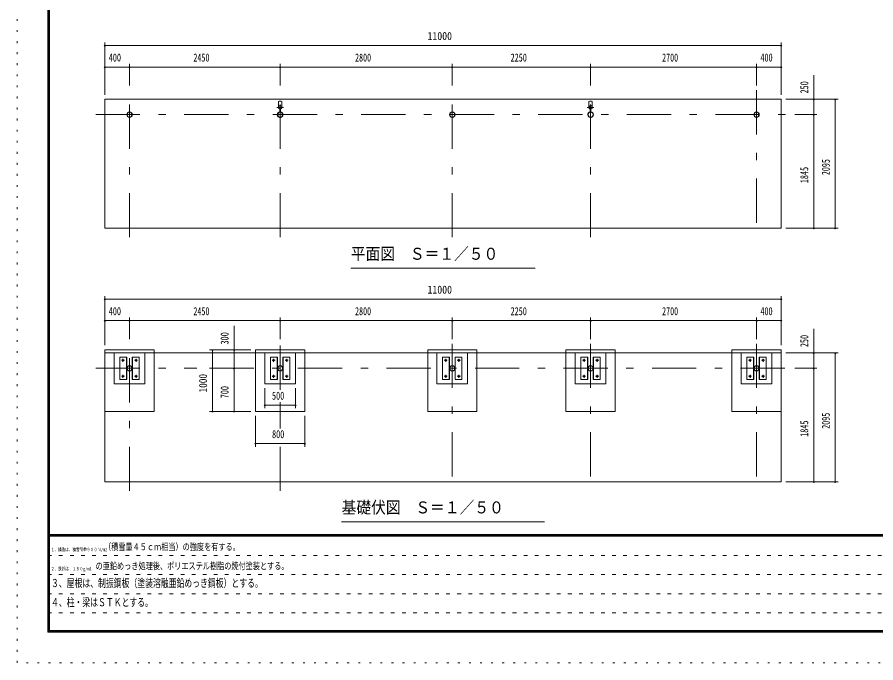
# Model space of a CAD drawing. Units: millimetres, scale not verified, with parts at other scales. Extents: x -25414 to 25419, y -10500 to 10500.
# Drawn here: x -4281 to 9687, y -10500 to 0 of the extents above; entities that cross this region are included whole.
import ezdxf
from ezdxf.enums import TextEntityAlignment as Align

# ---------------------------------------------------------------- set-up
doc = ezdxf.new("R2010")
doc.units = ezdxf.units.MM
doc.header["$LTSCALE"] = 60
for name, pattern in [('USER1', [3, 1, -2]), ('USER3', [24, 12, -5, 2, -5]), ('USER4', [3, 0.5, -2.5])]:
    doc.linetypes.add(name, pattern=pattern)
doc.layers.add('0-1_0-F1TEXT', color=7, linetype='Continuous')
for name, color, linetype, lineweight in [('0-2_1-05BOLD', 7, 'Continuous', 18), ('0-3_1-25CENTER', 3, 'USER3', 18), ('0-5_1-55DIM', 3, 'Continuous', 18), ('0-C_F-F1PAPER', 5, 'Continuous', 18), ('0-D_F-E_J_ADD', 5, 'USER4', 18)]:
    doc.layers.add(name, color=color, linetype=linetype, lineweight=lineweight)
doc.styles.add('ＭＳ ゴシック', font='')
doc.styles.get('ＭＳ ゴシック').set_extended_font_data('MS Gothic')

msp = doc.modelspace()

# ---------------------------------------------------------------- linework, layer by layer
at = {"layer": '0-2_1-05BOLD'}
for p, q in [((-30.4, -1457.81), (-30.4, -1373.23)), ((24.59, -1457.81), (24.59, -1373.23)), ((5019.6, -1457.81), (5019.6, -1373.23)), ((5074.6, -1457.81), (5074.6, -1373.23)), ((-7.51, -1496.06), (-7.51, -1539.41)), ((-5.91, -1494.67), (-5.91, -1540.88)), ((0.09, -1494.67), (0.09, -1540.88)), ((1.69, -1496.06), (1.69, -1539.41)), ((5042.49, -1496.06), (5042.49, -1539.41)), ((5044.09, -1494.67), (5044.09, -1540.88)), ((5050.09, -1494.67), (5050.09, -1540.88)), ((5051.7, -1496.06), (5051.7, -1539.41)), ((-2052.9, -6410.33), (-2052.9, -5410.33)), ((-402.9, -5410.33), (397.1, -5410.33)), ((-402.9, -6410.33), (-402.9, -5410.33)), ((397.1, -6410.33), (397.1, -5410.33)), ((2397.09, -5410.33), (3197.1, -5410.33)), ((2397.09, -6410.33), (2397.09, -5410.33)), ((3197.1, -6410.33), (3197.1, -5410.33)), ((4647.1, -5410.33), (5447.1, -5410.33)), ((4647.1, -6410.33), (4647.1, -5410.33)), ((5447.1, -6410.33), (5447.1, -5410.33)), ((7347.1, -5410.33), (8147.1, -5410.33)), ((7347.1, -6410.33), (7347.1, -5410.33)), ((-2852.9, -5460.33), (8147.1, -5460.33)), ((-2702.9, -5960.33), (-2702.9, -5460.33)), ((-2609.45, -5890.33), (-2609.45, -5530.32)), ((-2609.45, -5530.32), (-2497.45, -5530.32)), ((-2501.95, -5890.33), (-2501.95, -5530.32)), ((-2408.35, -5890.33), (-2408.35, -5530.32)), ((-2296.35, -5530.32), (-2408.35, -5530.32)), ((-2403.85, -5890.33), (-2403.85, -5530.32)), ((-2296.35, -5890.33), (-2296.35, -5530.32)), ((-159.45, -5530.32), (-47.45, -5530.32)), ((-159.45, -5890.33), (-159.45, -5530.32)), ((-51.95, -5890.33), (-51.95, -5530.32)), ((41.65, -5890.33), (41.65, -5530.32)), ((153.64, -5530.32), (41.65, -5530.32)), ((46.15, -5890.33), (46.15, -5530.32)), ((153.64, -5890.33), (153.64, -5530.32)), ((2547.09, -5960.33), (2547.09, -5460.33)), ((2640.55, -5530.32), (2752.54, -5530.32)), ((2640.55, -5890.33), (2640.55, -5530.32)), ((2748.04, -5890.33), (2748.04, -5530.32)), ((2752.54, -5890.33), (2752.54, -5530.32)), ((2953.64, -5530.32), (2841.64, -5530.32)), ((2841.64, -5890.33), (2841.64, -5530.32)), ((2846.14, -5890.33), (2846.14, -5530.32)), ((2953.64, -5890.33), (2953.64, -5530.32)), ((3047.09, -5460.33), (3047.09, -5960.33)), ((4797.09, -5960.33), (4797.09, -5460.33)), ((4998.04, -5890.33), (4998.04, -5530.32)), ((5002.54, -5890.33), (5002.54, -5530.32)), ((5203.64, -5530.32), (5091.64, -5530.32)), ((5091.64, -5890.33), (5091.64, -5530.32)), ((5096.14, -5890.33), (5096.14, -5530.32)), ((5203.64, -5890.33), (5203.64, -5530.32)), ((5297.09, -5460.33), (5297.09, -5960.33)), ((7497.1, -5960.33), (7497.1, -5460.33)), ((7590.55, -5530.32), (7702.54, -5530.32)), ((7590.55, -5890.33), (7590.55, -5530.32)), ((7698.05, -5890.33), (7698.05, -5530.32)), ((7702.54, -5890.33), (7702.54, -5530.32)), ((7903.65, -5530.32), (7791.65, -5530.32)), ((7796.15, -5890.33), (7796.15, -5530.32)), ((7903.65, -5890.33), (7903.65, -5530.32)), ((7997.09, -5460.33), (7997.09, -5960.33)), ((-2296.35, -5890.33), (-2408.35, -5890.33)), ((153.64, -5890.33), (41.65, -5890.33)), ((3047.09, -5960.33), (2547.09, -5960.33)), ((2640.55, -5890.33), (2752.54, -5890.33)), ((2953.64, -5890.33), (2841.64, -5890.33)), ((5297.09, -5960.33), (4797.09, -5960.33)), ((4890.55, -5890.33), (5002.54, -5890.33)), ((5203.64, -5890.33), (5091.64, -5890.33)), ((7997.09, -5960.33), (7497.1, -5960.33)), ((7590.55, -5890.33), (7702.54, -5890.33)), ((-2852.9, -6410.33), (-2052.9, -6410.33)), ((-402.9, -6410.33), (397.1, -6410.33)), ((2397.09, -6410.33), (3197.1, -6410.33)), ((4647.1, -6410.33), (5447.1, -6410.33)), ((7347.1, -6410.33), (8147.1, -6410.33))]:
    msp.add_line(p, q, dxfattribs=at)
msp.add_lwpolyline([(-2852.91, -3430.33), (-2852.91, -1335.33), (8147.09, -1335.33), (8147.09, -3430.33)], close=True, dxfattribs=at)
for points in [[(-2852.9, -7555.33), (-2852.9, -5410.33), (-2052.9, -5410.33)], [(8147.1, -5410.33), (8147.1, -7555.33), (-2852.9, -7555.33)], [(-2202.9, -5460.33), (-2202.9, -5960.33), (-2702.9, -5960.33)], [(-2609.45, -5890.33), (-2497.45, -5890.33), (-2497.45, -5530.32)], [(247.1, -5460.33), (247.1, -5960.33), (-252.9, -5960.33), (-252.9, -5460.33)], [(-159.45, -5890.33), (-47.45, -5890.33), (-47.45, -5530.32)], [(4890.55, -5890.33), (4890.55, -5530.32), (5002.54, -5530.32)], [(7903.65, -5890.33), (7791.65, -5890.33), (7791.65, -5530.32)]]:
    msp.add_lwpolyline(points, dxfattribs=at)
for centre, radius in [((-2.91, -1467.33), 27.5), ((-2.91, -1435.98), 2.25), ((5047.1, -1467.33), 27.5), ((5047.1, -1435.98), 2.25), ((-2452.91, -1585.33), 44.55), ((-2452.91, -1585.33), 40.35), ((-2.91, -1585.33), 44.55), ((-2.91, -1585.33), 40.35), ((-2.91, -1633.73), 2.25), ((2797.1, -1585.33), 44.55), ((2797.1, -1585.33), 40.35), ((5047.1, -1585.33), 44.55), ((5047.1, -1585.33), 40.35), ((5047.1, -1633.73), 2.25), ((7747.09, -1585.33), 44.55), ((7747.09, -1585.33), 40.35), ((-2559.4, -5580.33), 14.5), ((-2346.4, -5580.33), 14.5), ((-109.4, -5580.33), 14.5), ((103.6, -5580.33), 14.5), ((2690.6, -5580.33), 14.5), ((2903.6, -5580.33), 14.5), ((4940.6, -5580.33), 14.5), ((5153.6, -5580.33), 14.5), ((7640.6, -5580.33), 14.5), ((7853.6, -5580.33), 14.5), ((-2452.9, -5710.33), 44.55), ((-2452.9, -5710.33), 40.35), ((-2.9, -5710.33), 44.55), ((-2.9, -5710.33), 40.35), ((2797.1, -5710.33), 44.55), ((2797.1, -5710.33), 40.35), ((5047.1, -5710.33), 44.55), ((5047.1, -5710.33), 40.35), ((7747.1, -5710.33), 44.55), ((7747.1, -5710.33), 40.35), ((-2559.4, -5840.32), 14.5), ((-2346.4, -5840.32), 14.5), ((-109.4, -5840.32), 14.5), ((103.6, -5840.32), 14.5), ((2690.6, -5840.32), 14.5), ((2903.6, -5840.32), 14.5), ((4940.6, -5840.32), 14.5), ((5153.6, -5840.32), 14.5), ((7640.6, -5840.32), 14.5), ((7853.6, -5840.32), 14.5)]:
    msp.add_circle(centre, radius, dxfattribs=at)
for centre, radius, start, end in [((-2.91, -1408.72), 44.9, 52.23546, 127.76454), ((5047.1, -1408.72), 44.9, 52.23546, 127.76454), ((-2.91, -1467.33), 29.1, 90, 260.90512), ((-2.91, -1484.73), 44.9, 109.58864, 127.76454), ((-2.91, -1435.98), 3.85, 270, 218.65778), ((-2.91, -1467.33), 29.1, 279.09488, 84.06984), ((-2.91, -1484.73), 44.9, 52.23546, 70.41136), ((5047.1, -1467.33), 29.1, 90, 260.90512), ((5047.1, -1484.73), 44.9, 109.58864, 127.76454), ((5047.1, -1435.98), 3.85, 270, 218.65778), ((5047.1, -1467.33), 29.1, 279.09488, 84.06984), ((5047.1, -1484.73), 44.9, 52.23546, 70.41136), ((-2.91, -1585.33), 46.15, 95.72713, 270.00108), ((-2.91, -1633.73), 3.85, 142.09248, 90), ((-2.91, -1585.33), 46.15, 273.78915, 84.28163), ((5047.1, -1585.33), 46.15, 95.72713, 270.00108), ((5047.1, -1633.73), 3.85, 142.09248, 90), ((5047.1, -1585.33), 46.15, 273.78915, 84.28163)]:
    msp.add_arc(centre, radius, start, end, dxfattribs=at)
at = {"layer": '0-3_1-25CENTER'}
for p, q in [((-2452.91, -3580.33), (-2452.91, -1185.33)), ((-2.91, -3580.33), (-2.91, -1185.33)), ((2797.1, -3580.33), (2797.1, -1185.33)), ((5047.1, -3580.33), (5047.1, -1185.33)), ((7747.09, -1185.33), (7747.09, -3580.33)), ((-57.91, -1467.33), (52.09, -1467.33)), ((7.85, -1517.8), (-13.67, -1517.8)), ((4992.1, -1467.33), (5102.1, -1467.33)), ((5057.86, -1517.8), (5036.33, -1517.8)), ((-3002.91, -1585.33), (8297.09, -1585.33)), ((-2452.9, -7705.33), (-2452.9, -5310.33)), ((-2.9, -6059.77), (-2.9, -5310.33)), ((2797.1, -5310.33), (2797.1, -7705.33)), ((5047.1, -5310.33), (5047.1, -7705.33)), ((7747.1, -5310.33), (7747.1, -7705.33)), ((-2584.4, -5580.33), (-2534.4, -5580.33)), ((-2559.4, -5605.33), (-2559.4, -5555.32)), ((-2321.4, -5580.33), (-2371.4, -5580.33)), ((-2346.4, -5605.33), (-2346.4, -5555.32)), ((-134.4, -5580.33), (-84.4, -5580.33)), ((-109.4, -5605.33), (-109.4, -5555.32)), ((128.6, -5580.33), (78.6, -5580.33)), ((103.6, -5605.33), (103.6, -5555.32)), ((2665.59, -5580.33), (2715.6, -5580.33)), ((2690.6, -5605.33), (2690.6, -5555.32)), ((2928.6, -5580.33), (2878.6, -5580.33)), ((2903.6, -5605.33), (2903.6, -5555.32)), ((4915.6, -5580.33), (4965.6, -5580.33)), ((4940.6, -5605.33), (4940.6, -5555.32)), ((5178.6, -5580.33), (5128.6, -5580.33)), ((5153.6, -5605.33), (5153.6, -5555.32)), ((7615.6, -5580.33), (7665.6, -5580.33)), ((7640.6, -5605.33), (7640.6, -5555.32)), ((7878.6, -5580.33), (7828.6, -5580.33)), ((7853.6, -5605.33), (7853.6, -5555.32)), ((-3002.9, -5710.33), (-1355.73, -5710.33)), ((-1152.9, -5710.33), (8297.09, -5710.33)), ((-2584.4, -5840.32), (-2534.4, -5840.32)), ((-2559.4, -5865.33), (-2559.4, -5815.32)), ((-2321.4, -5840.32), (-2371.4, -5840.32)), ((-2346.4, -5865.33), (-2346.4, -5815.32)), ((-134.4, -5840.32), (-84.4, -5840.32)), ((-109.4, -5865.33), (-109.4, -5815.32)), ((128.6, -5840.32), (78.6, -5840.32)), ((103.6, -5865.33), (103.6, -5815.32)), ((2665.59, -5840.32), (2715.6, -5840.32)), ((2690.6, -5865.33), (2690.6, -5815.32)), ((2928.6, -5840.32), (2878.6, -5840.32)), ((2903.6, -5865.33), (2903.6, -5815.32)), ((4915.6, -5840.32), (4965.6, -5840.32)), ((4940.6, -5865.33), (4940.6, -5815.32)), ((5178.6, -5840.32), (5128.6, -5840.32)), ((5153.6, -5865.33), (5153.6, -5815.32)), ((7615.6, -5840.32), (7665.6, -5840.32)), ((7640.6, -5865.33), (7640.6, -5815.32)), ((7878.6, -5840.32), (7828.6, -5840.32)), ((7853.6, -5865.33), (7853.6, -5815.32)), ((-2.9, -6688.73), (-2.9, -6260.33)), ((-2.9, -7705.33), (-2.9, -6885.33))]:
    msp.add_line(p, q, dxfattribs=at)
at = {"layer": '0-5_1-55DIM'}
for p, q in [((-2852.91, -1260.33), (-2852.91, -410.33)), ((8147.09, -1260.33), (8147.09, -410.33)), ((-2842.91, -460.33), (-2862.91, -460.33)), ((-2852.91, -460.33), (8147.09, -460.33)), ((8157.09, -460.33), (8137.09, -460.33)), ((-2842.91, -810.33), (-2862.91, -810.33)), ((-2852.91, -810.33), (8147.09, -810.33)), ((-2442.91, -810.33), (-2462.91, -810.33)), ((-2452.91, -1110.33), (-2452.91, -760.33)), ((7.09, -810.33), (-12.91, -810.33)), ((-2.91, -1110.33), (-2.91, -760.33)), ((2807.1, -810.33), (2787.1, -810.33)), ((2797.1, -1110.33), (2797.1, -760.33)), ((5057.1, -810.33), (5037.1, -810.33)), ((5047.1, -1110.33), (5047.1, -760.33)), ((7757.09, -810.33), (7737.09, -810.33)), ((7747.09, -1110.33), (7747.09, -760.33)), ((8157.09, -810.33), (8137.09, -810.33)), ((8677.09, -3430.33), (8677.09, -942.83)), ((8222.09, -1335.33), (9077.09, -1335.33)), ((8687.09, -1335.33), (8667.09, -1335.33)), ((9037.09, -1335.33), (9017.09, -1335.33)), ((9027.09, -1335.33), (9027.09, -3430.33)), ((8372.09, -1585.33), (8727.09, -1585.33)), ((8687.09, -1585.33), (8667.09, -1585.33)), ((8222.09, -3430.33), (9077.09, -3430.33)), ((8687.09, -3430.33), (8667.09, -3430.33)), ((9037.09, -3430.33), (9017.09, -3430.33)), ((1147.09, -4080.33), (4147.09, -4080.33)), ((-2842.9, -4585.33), (-2862.9, -4585.33)), ((-2852.9, -4535.33), (-2852.9, -5335.33)), ((-2852.9, -4585.33), (8147.1, -4585.33)), ((8157.1, -4585.33), (8137.1, -4585.33)), ((8147.1, -4535.33), (8147.1, -5335.33)), ((-2452.9, -5235.33), (-2452.9, -4885.33)), ((-2.9, -5235.33), (-2.9, -4885.33)), ((2797.1, -5235.33), (2797.1, -4885.33)), ((5047.1, -5235.33), (5047.1, -4885.33)), ((7747.1, -5235.33), (7747.1, -4885.33)), ((-2842.9, -4935.33), (-2862.9, -4935.33)), ((-2852.9, -4935.33), (8147.1, -4935.33)), ((-2442.9, -4935.33), (-2462.9, -4935.33)), ((-752.9, -5017.83), (-752.9, -6410.33)), ((7.1, -4935.33), (-12.9, -4935.33)), ((2807.1, -4935.33), (2787.1, -4935.33)), ((5057.1, -4935.33), (5037.1, -4935.33)), ((7757.1, -4935.33), (7737.1, -4935.33)), ((8157.1, -4935.33), (8137.1, -4935.33)), ((8677.09, -7555.33), (8677.09, -5067.82)), ((-477.9, -5410.33), (-1152.9, -5410.33)), ((-1092.9, -5410.33), (-1112.9, -5410.33)), ((-1102.9, -5410.33), (-1102.9, -6410.33)), ((-742.9, -5410.33), (-762.9, -5410.33)), ((8222.09, -5460.33), (9077.09, -5460.33)), ((8687.09, -5460.33), (8667.09, -5460.33)), ((9037.09, -5460.33), (9017.09, -5460.33)), ((9027.09, -5460.33), (9027.09, -7555.33)), ((-742.9, -5710.33), (-762.9, -5710.33)), ((8372.09, -5710.33), (8727.09, -5710.33)), ((8687.09, -5710.33), (8667.09, -5710.33)), ((-252.9, -6035.33), (-252.9, -6360.33)), ((247.1, -6035.33), (247.1, -6360.33)), ((-477.9, -6410.33), (-1152.9, -6410.33)), ((-1092.9, -6410.33), (-1112.9, -6410.33)), ((-742.9, -6410.33), (-762.9, -6410.33)), ((-242.9, -6310.33), (-262.9, -6310.33)), ((-252.9, -6310.33), (247.1, -6310.33)), ((257.1, -6310.33), (237.1, -6310.33)), ((-402.9, -6485.33), (-402.9, -6985.33)), ((397.1, -6485.33), (397.1, -6985.33)), ((-392.9, -6935.33), (-412.9, -6935.33)), ((-402.9, -6935.33), (397.1, -6935.33)), ((407.1, -6935.33), (387.1, -6935.33)), ((8222.09, -7555.33), (9077.09, -7555.33)), ((8687.09, -7555.33), (8667.09, -7555.33)), ((9037.09, -7555.33), (9017.09, -7555.33)), ((4297.09, -8205.32), (997.09, -8205.32))]:
    msp.add_line(p, q, dxfattribs=at)
for centre in [(-2852.91, -460.33), (8147.09, -460.33), (-2852.91, -810.33), (-2452.91, -810.33), (-2.91, -810.33), (2797.1, -810.33), (5047.1, -810.33), (7747.09, -810.33), (8147.09, -810.33), (8677.09, -1335.33), (9027.09, -1335.33), (8677.09, -1585.33), (8677.09, -3430.33), (9027.09, -3430.33), (-2852.9, -4585.33), (8147.1, -4585.33), (-2852.9, -4935.33), (-2452.9, -4935.33), (-2.9, -4935.33), (2797.1, -4935.33), (5047.1, -4935.33), (7747.1, -4935.33), (8147.1, -4935.33), (-1102.9, -5410.33), (-752.9, -5410.33), (8677.09, -5460.33), (9027.09, -5460.33), (-752.9, -5710.33), (8677.09, -5710.33), (-1102.9, -6410.33), (-752.9, -6410.33), (-252.9, -6310.33), (247.1, -6310.33), (-402.9, -6935.33), (397.1, -6935.33), (8677.09, -7555.33), (9027.09, -7555.33)]:
    msp.add_arc(centre, 10, 180, 0, dxfattribs=at)
at = {"layer": '0-C_F-F1PAPER'}
for p, q in [((-3780.57, 10100), (-3780.57, -10000)), ((-3778.07, 10097.5), (-3778.07, -9997.5)), ((-3775.57, 10095), (-3775.57, -9995)), ((-3770.57, 10090), (-3770.57, -9990)), ((-3765.57, 10085), (-3765.57, -9985)), ((-3755.57, 10075), (-3755.57, -9975)), ((24894.43, -8415), (-3755.57, -8415)), ((24894.43, -8417.5), (-3755.57, -8417.5)), ((24894.43, -8420), (-3755.57, -8420)), ((24894.43, -8422.5), (-3755.57, -8422.5)), ((24894.43, -8425), (-3755.57, -8425)), ((24894.43, -8427.5), (-3755.57, -8427.5)), ((24894.43, -8430), (-3755.57, -8430)), ((24894.43, -8432.5), (-3755.57, -8432.5)), ((24894.43, -8435), (-3755.57, -8435)), ((24894.43, -8437.5), (-3755.57, -8437.5)), ((24894.43, -8440), (-3755.57, -8440)), ((-3778.07, -9997.5), (24916.93, -9997.5)), ((-3775.57, -9995), (24914.43, -9995)), ((-3770.57, -9990), (24909.43, -9990)), ((-3765.57, -9985), (24904.43, -9985)), ((-3755.57, -9975), (24894.43, -9975))]:
    msp.add_line(p, q, dxfattribs=at)
at = {"layer": '0-C_F-F1PAPER', "color": 6, "linetype": 'USER1'}
for p, q in [((-3780.57, -8752), (14469.43, -8752)), ((-3780.57, -9064), (14469.43, -9064)), ((-3780.57, -9376), (14469.43, -9376)), ((-3780.57, -9688), (11961.43, -9688))]:
    msp.add_line(p, q, dxfattribs=at)
at = {"layer": '0-C_F-F1PAPER'}
for points in [[(-3780.57, -10000), (24919.43, -10000), (24919.43, 10100)], [(-3773.07, 10092.5), (-3773.07, -9992.5), (24911.93, -9992.5), (24911.93, 10092.5)], [(-3768.07, 10087.5), (-3768.07, -9987.5), (24906.93, -9987.5), (24906.93, 10087.5)], [(-3763.07, 10082.5), (-3763.07, -9982.5), (24901.93, -9982.5), (24901.93, 10082.5)], [(-3760.57, 10080), (-3760.57, -9980), (24899.43, -9980), (24899.43, 10080)], [(-3758.07, 10077.5), (-3758.07, -9977.5), (24896.93, -9977.5), (24896.93, 10077.5)]]:
    msp.add_lwpolyline(points, dxfattribs=at)
at = {"layer": '0-D_F-E_J_ADD'}
for p, q in [((-4280.57, -10500), (-4280.57, 10500)), ((25419.43, -10500), (-4280.57, -10500))]:
    msp.add_line(p, q, dxfattribs=at)

# ---------------------------------------------------------------- texts
at = {"layer": '0-1_0-F1TEXT', "style": 'ＭＳ ゴシック'}
for s, height, width, p in [('１、構造は、積雪荷重９００Ｎ/m2', 55.35, 0.75, (-3730.57, -8702)), ('（積雪量４５ｃｍ相当）の強度を有する。', 110.7, 0.75, (-2868.08, -8702)), ('２、鉄部は\u3000１８０g/m2', 55.35, 0.75, (-3730.57, -9014)), ('\u3000の亜鉛めっき処理後、ポリエステル樹脂の焼付塗装とする。', 110.7, 0.75, (-3120.97, -9014)), ('３、屋根は、制振鋼板（塗装溶融亜鉛めっき鋼板）とする。', 130.2, 0.7, (-3730.57, -9308.23)), ('４、柱・梁はＳＴＫとする。', 130.2, 0.7, (-3730.57, -9620.23))]:
    msp.add_text(s, height=height, dxfattribs=dict(at, width=width)).set_placement(p, align=Align.BOTTOM_LEFT)
at = {"layer": '0-5_1-55DIM', "color": 7, "style": 'ＭＳ ゴシック'}
for s, height, width, p in [('11000', 130.2, 0.9, (2394.05, -410.33)), ('400', 130.2, 0.75, (-2790.53, -760.33)), ('2450', 130.2, 0.7, (-1413.92, -760.33)), ('2800', 130.2, 0.7, (1215.82, -760.33)), ('2250', 130.2, 0.65, (3745.41, -760.33)), ('2700', 130.2, 0.7, (6210.49, -760.33)), ('400', 130.2, 0.75, (7809.46, -760.33)), ('平面図\u3000Ｓ＝１／５０', 195.4, 0.9, (1147.09, -4003.68)), ('11000', 130.2, 0.9, (2394.05, -4535.33)), ('400', 130.2, 0.75, (-2790.53, -4885.33)), ('2450', 130.2, 0.7, (-1413.91, -4885.33)), ('2800', 130.2, 0.7, (1215.83, -4885.33)), ('2250', 130.2, 0.65, (3745.41, -4885.33)), ('2700', 130.2, 0.7, (6210.5, -4885.33)), ('400', 130.2, 0.75, (7809.47, -4885.33)), ('500', 130.2, 0.75, (-135.35, -6260.33)), ('800', 130.2, 0.75, (-134.31, -6885.33)), ('基礎伏図\u3000Ｓ＝１／５０', 195.4, 0.9, (997.09, -8128.68))]:
    msp.add_text(s, height=height, dxfattribs=dict(at, width=width)).set_placement(p, align=Align.BOTTOM_LEFT)
for s, width, p in [('250', 0.65, (8627.09, -1240.91)), ('2095', 0.7, (8977.09, -2568.84)), ('1845', 0.75, (8627.09, -2700.06)), ('300', 0.75, (-802.9, -5323.18)), ('250', 0.65, (8627.09, -5365.91)), ('1000', 0.85, (-1152.9, -6103.13)), ('700', 0.75, (-802.9, -6197.33)), ('2095', 0.7, (8977.09, -6693.84)), ('1845', 0.75, (8627.09, -6825.05))]:
    msp.add_text(s, height=130.2, rotation=90, dxfattribs=dict(at, width=width)).set_placement(p, align=Align.BOTTOM_LEFT)

doc.saveas('drawing.dxf')
